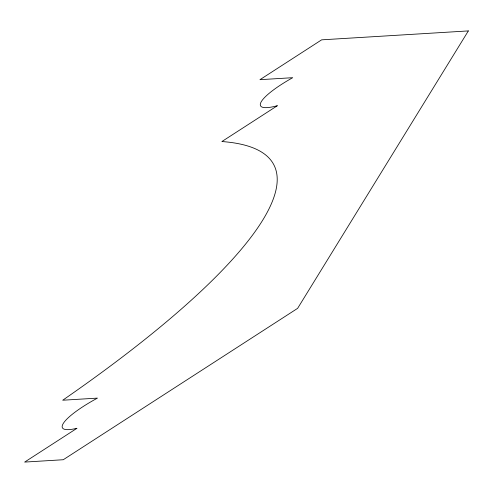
<?xml version="1.0" encoding="UTF-8"?>
<svg xmlns="http://www.w3.org/2000/svg" width="493" height="493" viewBox="0 0 493 493"><rect width="100%" height="100%" fill="white"/><g stroke="black" fill="none" stroke-linecap="round" stroke-linejoin="round"><path stroke-width="0.74" d="M468.35 30.917L297.636 308.347L63.258 459.735L24.65 462.083L76.988 428.275A50.089 10.587 -27 0 1 63.646 422.895A50.089 10.587 -27 0 1 97.46 398.11L62.716 400.224A638.392 134.909 -27 0 0 221.893 141.54L277.405 105.687A50.089 10.587 -27 0 1 261.117 101.977A50.089 10.587 -27 0 1 292.719 77.691L259.953 79.681L321.633 39.841L468.35 30.917"/></g></svg>
